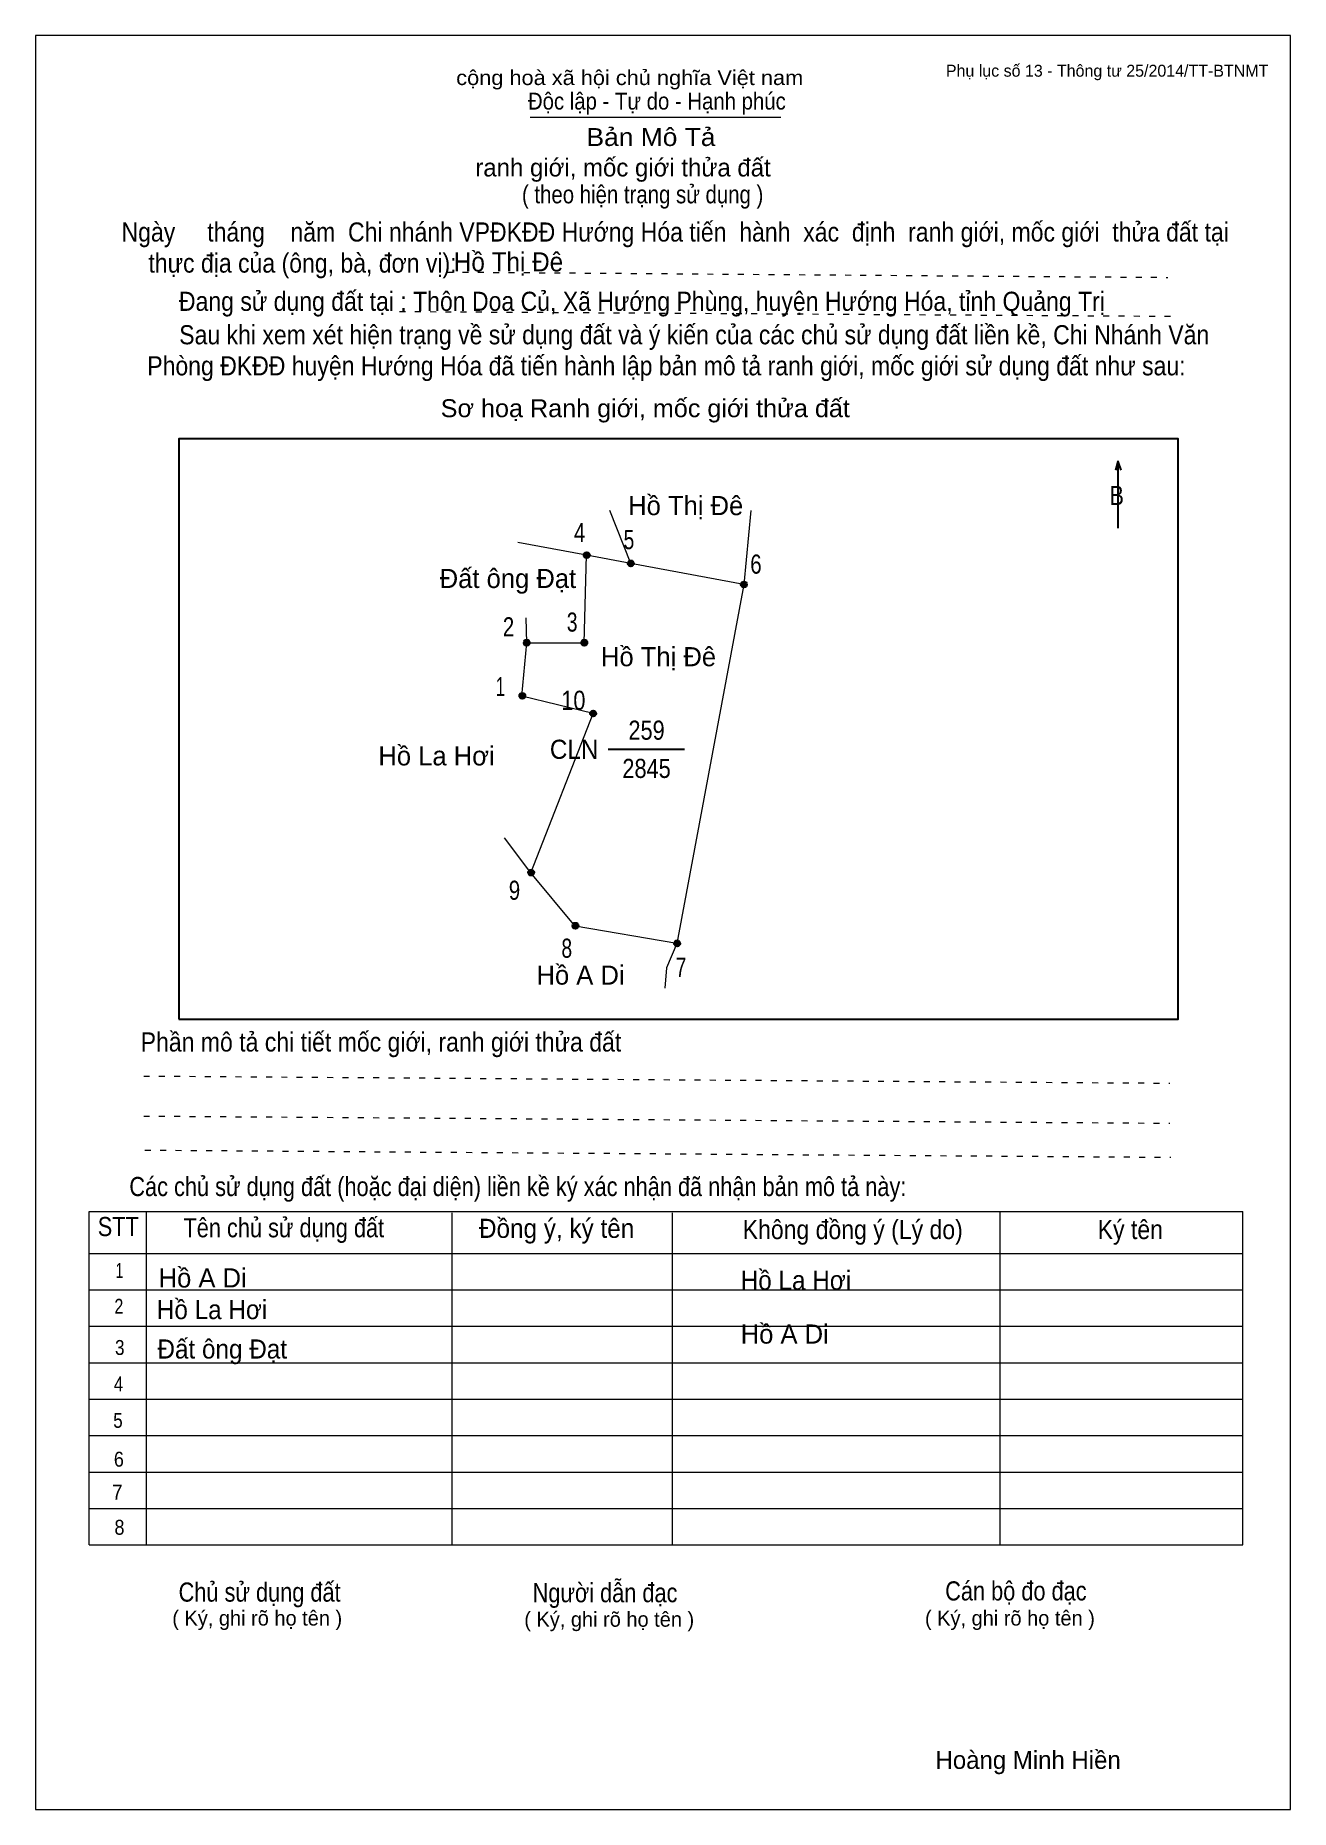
# Model space of a CAD drawing. Header units: centimetres. Extents: x 0 to 21, y 0 to 29.7.
import ezdxf
from ezdxf.enums import TextEntityAlignment as Align

# ---------------------------------------------------------------- set-up
doc = ezdxf.new("R2010")
doc.units = ezdxf.units.CM
doc.header["$LTSCALE"] = 0.13
doc.linetypes.add('DOTTED', pattern=[1.5, 0.3, -1.2])
for name, color, linetype, lineweight in [('1', 7, 'Continuous', 13), ('32', 7, 'Continuous', 25), ('33', 7, 'Continuous', 25), ('6', 7, 'Continuous', 13), ('62', 7, 'Continuous', 13)]:
    doc.layers.add(name, color=color, linetype=linetype, lineweight=lineweight)
doc.layers.add('34', color=7, linetype='Continuous')
doc.layers.add('63', color=7, linetype='Continuous')

msp = doc.modelspace()

# ---------------------------------------------------------------- hatches: boundary and pattern name
at = {"layer": '32'}
for points in [[(9.2734, 21, 1), (9.1734, 21, 1)], [(10.0122, 20.8623, 1), (9.9122, 20.8623, 1)], [(11.9038, 20.5099, 1), (11.8038, 20.5099, 1)], [(8.2703, 19.5342, 1), (8.1703, 19.5342, 1)], [(9.2327, 19.5342, 1), (9.1327, 19.5342, 1)], [(8.1962, 18.6458, 1), (8.0962, 18.6458, 1)], [(9.3808, 18.3497, 1), (9.2808, 18.3497, 1)], [(8.3443, 15.6845, 1), (8.2443, 15.6845, 1)], [(9.0846, 14.7961, 1), (8.9846, 14.7961, 1)], [(10.7874, 14.5, 1), (10.6874, 14.5, 1)]]:
    msp.add_hatch(color=256, dxfattribs=at).paths.add_polyline_path(points)

# ---------------------------------------------------------------- linework, layer by layer
at = {"layer": '1'}
msp.add_lwpolyline([(21, 0), (21, 29.7), (0, 29.7), (0, 0)], close=True, dxfattribs=at)
at = {"layer": '32'}
for centre in [(9.2234, 21), (9.9622, 20.8623), (11.8538, 20.5099), (8.2203, 19.5342), (9.1827, 19.5342), (8.1462, 18.6458), (9.3308, 18.3497), (8.2943, 15.6845), (9.0346, 14.7961), (10.7374, 14.5)]:
    msp.add_circle(centre, 0.05, dxfattribs=at)
at = {"layer": '33'}
msp.add_line((9.58, 17.75), (10.86, 17.75), dxfattribs=at)
at = {"layer": '6'}
for p, q in [((9.96, 20.86), (9.61, 21.75)), ((11.85, 20.51), (10.73, 14.5)), ((8.22, 19.53), (8.21, 19.95)), ((8.14, 18.64), (8.22, 19.53)), ((8.29, 15.68), (7.85, 16.27))]:
    msp.add_line(p, q, dxfattribs=at)
for points in [[(11.97, 21.75), (11.85, 20.51), (9.96, 20.86), (9.22, 21), (8.07, 21.21)], [(8.22, 19.53), (9.18, 19.53), (9.22, 21)], [(10.73, 14.5), (9.03, 14.79), (8.29, 15.68), (9.33, 18.35), (8.14, 18.64)], [(10.73, 14.5), (10.56, 14.09), (10.53, 13.75)]]:
    msp.add_lwpolyline(points, dxfattribs=at)
at = {"layer": '62'}
for p, q in [((8.28, 28.33), (12.47, 28.33)), ((0.9, 10.01), (20.2, 10.01)), ((0.9, 4.43), (0.9, 10.01)), ((1.86, 4.43), (1.86, 10.01)), ((6.97, 4.43), (6.97, 9.99)), ((10.66, 4.43), (10.66, 9.99)), ((16.14, 4.43), (16.14, 10.01)), ((20.2, 4.43), (20.2, 10.01)), ((0.9, 9.31), (20.2, 9.31)), ((0.9, 8.7), (20.2, 8.7)), ((0.9, 8.09), (20.2, 8.09)), ((0.9, 7.48), (20.2, 7.48)), ((0.9, 6.87), (20.2, 6.87)), ((0.9, 6.26), (20.2, 6.26)), ((0.9, 5.65), (20.2, 5.65)), ((0.9, 5.04), (20.2, 5.04)), ((0.9, 4.43), (20.2, 4.43))]:
    msp.add_line(p, q, dxfattribs=at)
at = {"layer": '62', "linetype": 'DOTTED'}
for p, q in [((6.89, 25.74), (18.95, 25.65)), ((6.09, 25.08), (19.04, 25)), ((1.81, 12.28), (18.98, 12.16)), ((1.81, 11.61), (18.98, 11.49)), ((1.83, 11.04), (19, 10.92))]:
    msp.add_line(p, q, dxfattribs=at)
at = {"layer": '62', "lineweight": 25}
for p, q in [((18.11, 22.58), (18.11, 21.45)), ((18.11, 22.57), (18.07, 22.42)), ((18.11, 22.57), (18.16, 22.42))]:
    msp.add_line(p, q, dxfattribs=at)
msp.add_lwpolyline([(2.4, 13.23), (19.12, 13.23), (19.12, 22.95), (2.4, 22.95)], close=True, dxfattribs=at)

# ---------------------------------------------------------------- texts
at = {"layer": '32'}
for s, width, p in [('4', 0.8, (9.105, 21.22)), ('5', 0.75, (9.93, 21.1)), ('6', 0.8, (12.055, 20.69)), ('2', 0.8, (7.915, 19.64)), ('3', 0.75, (8.98, 19.72)), ('1', 0.65, (7.78, 18.64)), ('10', 0.85, (9, 18.41)), ('9', 0.8, (8.015, 15.23)), ('8', 0.75, (8.89, 14.26)), ('7', 0.75, (10.8, 13.94))]:
    msp.add_text(s, height=0.32, dxfattribs=dict(at, width=width)).set_placement(p, align=Align.CENTER)
at = {"layer": '33'}
for s, p in [('Hồ Thị Đê', (10.88, 21.67)), ('Đất ông Đạt', (7.905, 20.45)), ('Hồ Thị Đê', (10.425, 19.14)), ('Hồ La Hơi', (6.71, 17.48)), ('Hồ A Di', (9.12, 13.81))]:
    msp.add_text(s, height=0.32, dxfattribs=at).set_placement(p, align=Align.CENTER)
at = {"layer": '33', "width": 0.85}
for s, p in [('259', (10.225, 17.91)), ('2845', (10.225, 17.27))]:
    msp.add_text(s, height=0.32, dxfattribs=at).set_placement(p, align=Align.CENTER)
at = {"layer": '33', "width": 0.95}
msp.add_text('CLN', height=0.32, dxfattribs=at).set_placement((9.42, 17.59), align=Align.RIGHT)
at = {"layer": '34', "width": 0.95}
for s, p in [('Hồ Thị Đê', (7, 25.75)), ('Hồ La Hơi', (11.8, 8.7)), ('Hồ La Hơi', (2.03, 8.21)), ('Đất ông Đạt', (2.04, 7.55))]:
    msp.add_text(s, height=0.32, dxfattribs=at).set_placement(p)
at = {"layer": '34'}
for p in [(2.06, 8.74), (11.8, 7.8)]:
    msp.add_text('Hồ A Di', height=0.32, dxfattribs=at).set_placement(p)
at = {"layer": '62'}
for s, height, width, p in [('cộng hoà xã hội chủ nghĩa Việt nam', 0.2474, 1.1, (7.04, 28.87)), ('Độc lập - Tự do - Hạnh phúc', 0.2828, 0.9, (8.24, 28.46)), ('Bản Mô Tả', 0.3, 1.1, (9.22, 27.85)), ('( theo hiện trạng sử dụng )', 0.3, 0.85, (8.14, 26.89)), ('Ngày     tháng    năm  Chi nhánh VPĐKĐĐ Hướng Hóa tiến  hành  xác  định  ranh giới, mốc giới  thửa đất tại ', 0.32, 0.9, (1.44, 26.25)), ('thực địa của (ông, bà, đơn vị): ', 0.32, 0.9, (1.89, 25.73)), ('Đang sử dụng đất tại : Thôn Doa Củ, Xã Hướng Phùng, huyện Hướng Hóa, tỉnh Quảng Trị', 0.32, 0.9, (2.4, 25.09)), ('     Sau khi xem xét hiện trạng về sử dụng đất và ý kiến của các chủ sử dụng đất liền kề, Chi Nhánh Văn ', 0.32, 0.9, (1.87, 24.53)), ('Phòng ĐKĐĐ huyện Hướng Hóa đã tiến hành lập bản mô tả ranh giới, mốc giới sử dụng đất như sau:', 0.32, 0.9, (1.87, 24.01)), ('Sơ hoạ Ranh giới, mốc giới thửa đất', 0.3, 1.05, (6.78, 23.31)), ('B', 0.32, 0.85, (17.97, 21.84)), ('Phần mô tả chi tiết mốc giới, ranh giới thửa đất ', 0.32, 0.9, (1.76, 12.69)), ('Các chủ sử dụng đất (hoặc đại diện) liền kề ký xác nhận đã nhận bản mô tả này:', 0.32, 0.85, (1.57, 10.27))]:
    msp.add_text(s, height=height, dxfattribs=dict(at, width=width)).set_placement(p)
msp.add_text('ranh giới, mốc giới thửa đất', height=0.3, dxfattribs=at).set_placement((7.36, 27.34))
for s, height, width, p in [('STT', 0.32, 0.85, (1.385, 9.6)), ('Tên chủ sử dụng đất', 0.32, 0.85, (4.155, 9.58)), ('Đồng ý, ký tên', 0.32, 0.95, (8.72, 9.57)), ('Không đồng ý (Lý do)', 0.32, 0.9, (13.675, 9.55)), ('Ký tên', 0.32, 0.9, (18.32, 9.55)), ('1', 0.25, 0.7, (1.405, 8.9)), ('2', 0.25, 0.8, (1.395, 8.3)), ('3', 0.25, 0.85, (1.41, 7.61)), ('4', 0.25, 0.85, (1.39, 7)), ('5', 0.25, 0.85, (1.38, 6.39)), ('6', 0.25, 0.9, (1.395, 5.74)), ('7', 0.25, 0.95, (1.37, 5.19)), ('8', 0.25, 0.9, (1.405, 4.6)), ('Người dẫn đạc', 0.32, 0.85, (9.53, 3.47)), ('Chủ sử dụng đất', 0.32, 0.85, (3.75, 3.48)), ('Cán bộ đo đạc', 0.32, 0.85, (16.405, 3.5))]:
    msp.add_text(s, height=height, dxfattribs=dict(at, width=width)).set_placement(p, align=Align.CENTER)
for p in [(3.71, 3.08), (9.6, 3.06), (16.305, 3.08)]:
    msp.add_text('( Ký, ghi rõ họ tên )', height=0.25, dxfattribs=at).set_placement(p, align=Align.CENTER)
at = {"layer": '63'}
msp.add_text('Phụ lục số 13 - Thông tư 25/2014/TT-BTNMT', height=0.2, dxfattribs=at).set_placement((20.63, 29.01), align=Align.RIGHT)
msp.add_text('Hoàng Minh Hiền', height=0.3, dxfattribs=at).set_placement((16.61, 0.68), align=Align.CENTER)

doc.saveas('drawing.dxf')
